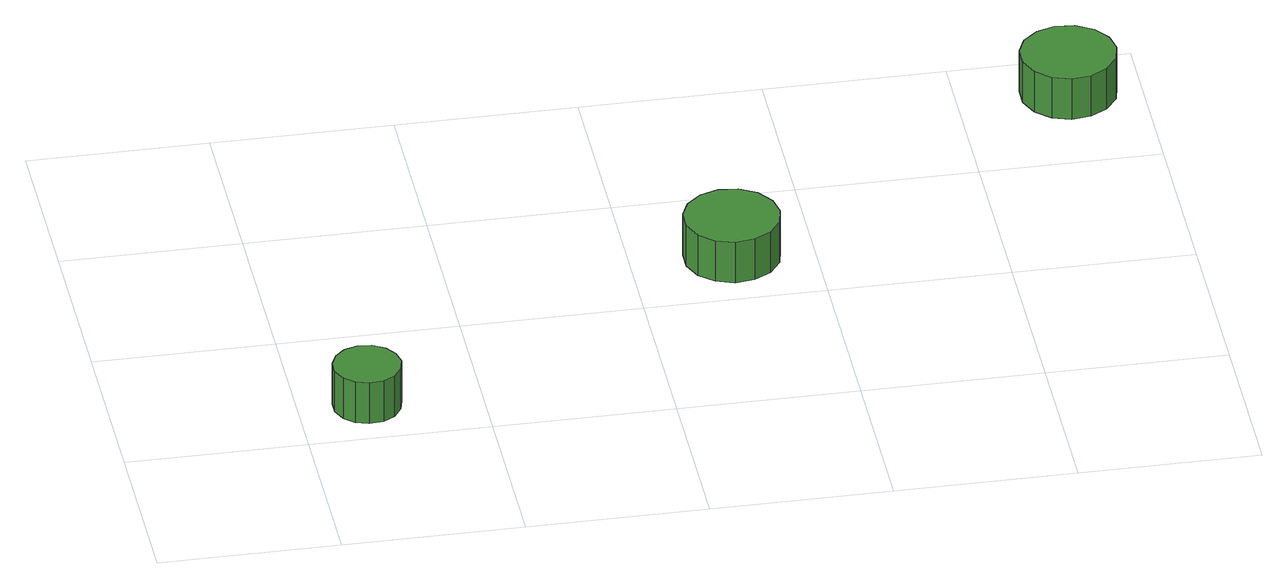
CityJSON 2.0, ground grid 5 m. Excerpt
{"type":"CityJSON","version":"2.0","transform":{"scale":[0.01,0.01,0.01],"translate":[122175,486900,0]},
"CityObjects":{
"tree1":{"type":"SolitaryVegetationObject","attributes":{"function":"something"},"geometry":[{"type":"MultiSurface","lod":"1","boundaries":[[[0,1,2,3,4,5,6,7,8,9,10,11,12,13,14]],[[15,16,17,18,19,20,21,22,23,24,25,26,27,28,29]],[[0,29,28,1]],[[1,28,27,2]],[[2,27,26,3]],[[3,26,25,4]],[[4,25,24,5]],[[5,24,23,6]],[[6,23,22,7]],[[7,22,21,8]],[[8,21,20,9]],[[9,20,19,10]],[[10,19,18,11]],[[11,18,17,12]],[[12,17,16,13]],[[13,16,15,14]],[[14,15,29,0]]]}]},
"tree2":{"type":"SolitaryVegetationObject","attributes":{"function":"something"},"geometry":[{"type":"MultiSurface","lod":"1","boundaries":[[[30,31,32,33,34,35,36,37,38,39,40,41,42,43,44]],[[45,46,47,48,49,50,51,52,53,54,55,56,57,58,59]],[[30,59,58,31]],[[31,58,57,32]],[[32,57,56,33]],[[33,56,55,34]],[[34,55,54,35]],[[35,54,53,36]],[[36,53,52,37]],[[37,52,51,38]],[[38,51,50,39]],[[39,50,49,40]],[[40,49,48,41]],[[41,48,47,42]],[[42,47,46,43]],[[43,46,45,44]],[[44,45,59,30]]]}]},
"tree3":{"type":"SolitaryVegetationObject","attributes":{"function":"something"},"geometry":[{"type":"MultiSurface","lod":"1","boundaries":[[[60,61,62,63,64,65,66,67,68,69,70,71,72,73,74]],[[75,76,77,78,79,80,81,82,83,84,85,86,87,88,89]],[[60,89,88,61]],[[61,88,87,62]],[[62,87,86,63]],[[63,86,85,64]],[[64,85,84,65]],[[65,84,83,66]],[[66,83,82,67]],[[67,82,81,68]],[[68,81,80,69]],[[69,80,79,70]],[[70,79,78,71]],[[71,78,77,72]],[[72,77,76,73]],[[73,76,75,74]],[[74,75,89,60]]]}]}
},
"vertices":[
[282,165,188],[273,203,188],[251,234,188],[217,254,188],[178,258,188],[141,246,188],[113,220,188],[97,184,188],[97,146,188],[113,110,188],[141,84,188],[178,72,188],[217,76,188],[251,96,188],[273,127,188],[273,127,59],[251,96,59],[217,76,59],[178,72,59],[141,84,59],[113,110,59],[97,146,59],[97,184,59],[113,220,59],[141,246,59],[178,258,59],[217,254,59],[251,234,59],[273,203,59],[282,165,59],
[1406,703,193],[1395,756,193],[1363,801,193],[1315,828,193],[1261,834,193],[1209,817,193],[1168,780,193],[1146,730,193],[1146,676,193],[1168,626,193],[1209,589,193],[1261,572,193],[1315,578,193],[1363,605,193],[1395,649,193],[1395,649,64],[1363,605,64],[1315,578,64],[1261,572,64],[1209,589,64],[1168,626,64],[1146,676,64],[1146,730,64],[1168,780,64],[1209,817,64],[1261,834,64],[1315,828,64],[1363,801,64],[1395,756,64],[1406,703,64],
[2432,1330,195],[2421,1384,195],[2388,1428,195],[2341,1455,195],[2287,1461,195],[2235,1444,195],[2194,1408,195],[2172,1358,195],[2172,1303,195],[2194,1253,195],[2235,1216,195],[2287,1199,195],[2341,1205,195],[2388,1233,195],[2421,1277,195],[2421,1277,66],[2388,1233,66],[2341,1205,66],[2287,1199,66],[2235,1216,66],[2194,1253,66],[2172,1303,66],[2172,1358,66],[2194,1408,66],[2235,1444,66],[2287,1461,66],[2341,1455,66],[2388,1428,66],[2421,1384,66],[2432,1330,66]
]}
